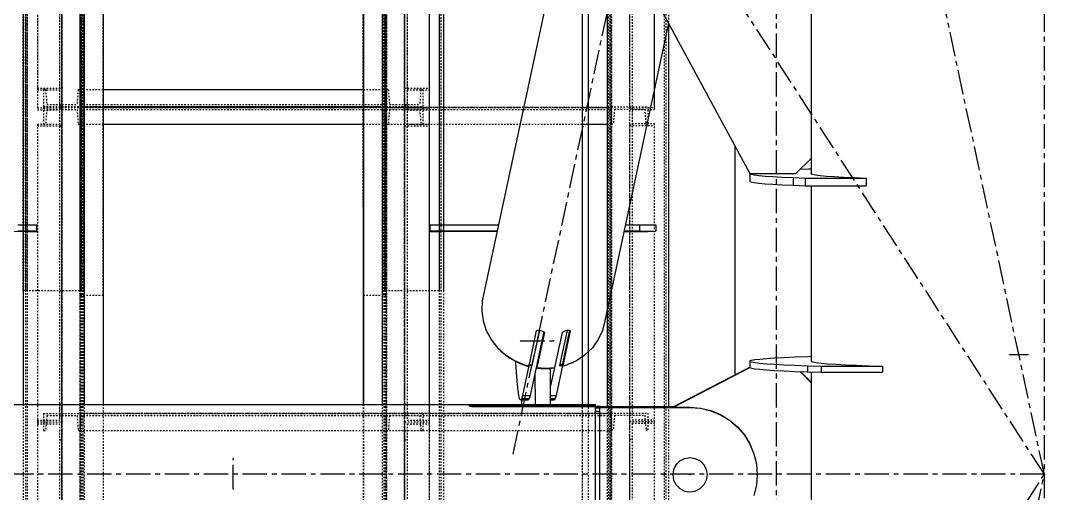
# Model space of a CAD drawing. Header units: millimetres. Extents: x 5143 to 30813, y 232 to 21408.
# Drawn here: x 23095.5 to 23430, y 9994 to 10148.5 of the extents above; entities that cross this region are included whole.
import ezdxf

# ---------------------------------------------------------------- set-up
doc = ezdxf.new("R2010")
doc.units = ezdxf.units.MM
doc.header["$LTSCALE"] = 0.25
for name, pattern in [('CENTER', [50.8, 31.75, -6.35, 6.35, -6.35]), ('XKITLINE00', [0]), ('XKITLINE02', [4, 2, -2]), ('XKITLINE03', [6, 3, -1, 1, -1])]:
    doc.linetypes.add(name, pattern=pattern)

msp = doc.modelspace()

# ---------------------------------------------------------------- linework, layer by layer
at = {"color": 3, "linetype": 'XKITLINE02'}
for p, q in [((23096.3, 10060.36), (23096.3, 11600.44)), ((23097.15, 10060.36), (23097.15, 11600.44)), ((23097.69, 10060.36), (23097.69, 11600.44)), ((23114.92, 10060.36), (23114.92, 11600.44)), ((23115, 10058.83), (23115, 11600.44)), ((23115.45, 10060.36), (23115.45, 11600.44)), ((23115.85, 10058.83), (23115.85, 11600.44)), ((23116.3, 10060.36), (23116.3, 11600.44)), ((23122.5, 10058.83), (23122.5, 11600.44)), ((23207.49, 10058.83), (23207.48, 11600.44)), ((23214.14, 10058.83), (23214.13, 11600.44)), ((23214.99, 10058.83), (23214.98, 11600.44)), ((23213.68, 10721.72), (23213.68, 10060.36)), ((23214.53, 10720.87), (23214.53, 10060.36)), ((23215.07, 10720.34), (23215.07, 10060.36)), ((23232.3, 10703.1), (23232.3, 10060.36)), ((23232.83, 10702.57), (23232.83, 10060.36)), ((23233.68, 10701.72), (23233.68, 10060.36)), ((23097.15, 10409.49), (23097.15, 9590.91)), ((23097.15, 10409.49), (23097.16, 9590.91)), ((23097.69, 10409.49), (23097.69, 9590.91)), ((23097.69, 10409.49), (23097.69, 9590.91)), ((23114.92, 10409.49), (23114.92, 9590.91)), ((23114.92, 10409.49), (23114.92, 9590.91)), ((23115, 10409.49), (23115, 9590.95)), ((23115, 10409.49), (23115, 9590.95)), ((23115.45, 10409.49), (23115.45, 9590.91)), ((23115.45, 10409.49), (23115.46, 9590.91)), ((23115.85, 10409.49), (23115.85, 9590.95)), ((23115.85, 10409.49), (23115.85, 9590.95)), ((23214.14, 10409.49), (23214.13, 9590.95)), ((23214.14, 10409.49), (23214.14, 9590.95)), ((23214.53, 10409.49), (23214.54, 9590.91)), ((23214.99, 10409.49), (23214.98, 9590.95)), ((23214.99, 10409.49), (23214.99, 9590.95)), ((23215.07, 10409.49), (23215.07, 9590.91)), ((23232.3, 10409.49), (23232.3, 9590.91)), ((23232.83, 10409.49), (23232.84, 9590.91)), ((23305.8, 10397.09), (23305.8, 9743.46)), ((23306.33, 10397.62), (23306.33, 9742.92)), ((23287.18, 10378.47), (23287.18, 9762.07)), ((23287.63, 10379.77), (23287.63, 9760.77)), ((23288.03, 10379.32), (23288.03, 9761.22)), ((23288.48, 10379.77), (23288.48, 9760.77)), ((23288.57, 10379.86), (23288.57, 9760.69)), ((23233.68, 10370.27), (23233.68, 9770.27)), ((23278.98, 10370.27), (23278.98, 9770.27)), ((23307.18, 10232.36), (23307.18, 10147.6)), ((23101.01, 10223.17), (23101.01, 10125.85)), ((23108.21, 10222.59), (23108.21, 10120.61)), ((23109.01, 10223.17), (23109.01, 10120.61)), ((23220.98, 10223.17), (23220.98, 10120.61)), ((23221.78, 10222.59), (23221.78, 10120.61)), ((23228.98, 10223.17), (23228.98, 10125.85)), ((23101, 10217.38), (23101, 10119.35)), ((23101.01, 10217.38), (23101.01, 10119.35)), ((23108.2, 10216.8), (23108.2, 10114.13)), ((23108.21, 10216.8), (23108.21, 10114.13)), ((23109, 10217.38), (23109, 10114.13)), ((23109.01, 10217.38), (23109.01, 10114.13)), ((23220.99, 10217.38), (23220.99, 10114.13)), ((23221.79, 10216.8), (23221.79, 10114.13)), ((23228.99, 10217.38), (23228.99, 10119.35)), ((23295.28, 10216.94), (23295.28, 10114.27)), ((23302.48, 10217.52), (23302.48, 10119.49)), ((23294.48, 10211.18), (23294.48, 10114.27)), ((23302.48, 10213.12), (23302.48, 10119.49)), ((23295.28, 10209.94), (23295.28, 10114.27)), ((23101.01, 10126.43), (23109.01, 10126.43)), ((23101.01, 10125.85), (23108.21, 10125.85)), ((23103, 10125.92), (23103.68, 10125.92)), ((23103, 10125.92), (23103, 10120.42)), ((23103, 10125.92), (23103, 10120.42)), ((23103.68, 10125.92), (23104.07, 10121.12)), ((23103.68, 10125.92), (23104.07, 10121.12)), ((23114.32, 10125.92), (23113.94, 10121.12)), ((23114.32, 10125.92), (23113.94, 10121.12)), ((23114.32, 10125.92), (23115, 10125.92)), ((23115, 10125.92), (23115, 10120.42)), ((23115, 10125.92), (23122.5, 10125.92)), ((23115, 10125.92), (23115, 10120.42)), ((23115, 10125.92), (23115, 10120.42)), ((23207.49, 10125.92), (23214.98, 10125.92)), ((23214.98, 10125.92), (23214.98, 10120.42)), ((23214.98, 10125.92), (23214.98, 10120.42)), ((23214.98, 10125.92), (23215.66, 10125.92)), ((23214.98, 10125.92), (23214.98, 10120.42)), ((23215.66, 10125.92), (23216.05, 10121.12)), ((23215.66, 10125.92), (23216.05, 10121.12)), ((23220.98, 10126.43), (23228.98, 10126.43)), ((23221.78, 10125.85), (23228.98, 10125.85)), ((23226.3, 10125.92), (23225.92, 10121.12)), ((23226.3, 10125.92), (23225.92, 10121.12)), ((23226.3, 10125.92), (23226.98, 10125.92)), ((23226.98, 10125.92), (23226.98, 10120.42)), ((23226.98, 10125.92), (23226.98, 10120.42)), ((23104.07, 10121.12), (23113.94, 10121.12)), ((23115, 10121.12), (23214.98, 10121.12)), ((23216.05, 10121.12), (23225.92, 10121.12)), ((23101, 10119.93), (23109, 10119.93)), ((23101, 10119.35), (23108.2, 10119.35)), ((23101.01, 10119.93), (23109.01, 10119.93)), ((23101.01, 10119.35), (23108.21, 10119.35)), ((23103, 10120.42), (23115, 10120.42)), ((23103, 10120.13), (23103, 10114.63)), ((23103, 10120.13), (23115, 10120.13)), ((23103, 10120.13), (23103, 10114.63)), ((23103, 10120.13), (23103, 10114.63)), ((23103, 10120.13), (23115, 10120.13)), ((23103, 10120.13), (23103, 10114.63)), ((23104.07, 10119.43), (23103.68, 10114.63)), ((23104.07, 10119.43), (23103.68, 10114.63)), ((23104.07, 10119.43), (23103.68, 10114.63)), ((23104.07, 10119.43), (23103.68, 10114.63)), ((23104.07, 10119.43), (23113.94, 10119.43)), ((23104.07, 10119.43), (23113.94, 10119.43)), ((23108.2, 10119.94), (23108.2, 10017.96)), ((23108.2, 10119.94), (23109, 10119.94)), ((23108.21, 10120.61), (23109.01, 10120.61)), ((23108.21, 10119.94), (23108.21, 10017.96)), ((23108.21, 10119.94), (23109.01, 10119.94)), ((23109, 10119.94), (23109, 10017.38)), ((23109.01, 10119.94), (23109.01, 10017.38)), ((23113.94, 10119.43), (23114.32, 10114.63)), ((23113.94, 10119.43), (23114.32, 10114.63)), ((23113.94, 10119.43), (23114.32, 10114.63)), ((23113.94, 10119.43), (23114.32, 10114.63)), ((23115, 10120.42), (23122.5, 10120.42)), ((23115, 10120.13), (23115, 10114.63)), ((23115, 10120.13), (23122.5, 10120.13)), ((23115, 10120.13), (23115, 10114.63)), ((23115, 10120.13), (23122.5, 10120.13)), ((23115, 10120.13), (23115, 10114.63)), ((23115, 10120.13), (23115, 10114.63)), ((23115, 10120.13), (23115, 10114.63)), ((23115, 10120.13), (23115, 10114.63)), ((23115, 10119.43), (23288.48, 10119.43)), ((23115, 10119.43), (23214.98, 10119.43)), ((23207.49, 10120.42), (23214.98, 10120.42)), ((23207.49, 10120.13), (23278.98, 10120.13)), ((23207.49, 10120.13), (23214.98, 10120.13)), ((23214.98, 10120.42), (23226.98, 10120.42)), ((23214.98, 10120.13), (23214.98, 10114.63)), ((23214.98, 10120.13), (23214.98, 10114.63)), ((23214.98, 10120.13), (23226.98, 10120.13)), ((23214.98, 10120.13), (23214.98, 10114.63)), ((23216.05, 10119.43), (23215.66, 10114.63)), ((23216.05, 10119.43), (23215.66, 10114.63)), ((23216.05, 10119.43), (23225.92, 10119.43)), ((23220.98, 10120.61), (23221.78, 10120.61)), ((23220.99, 10119.94), (23220.99, 10021.9)), ((23220.99, 10119.94), (23221.79, 10119.94)), ((23220.99, 10119.93), (23228.99, 10119.93)), ((23221.79, 10119.94), (23221.79, 10021.9)), ((23221.79, 10119.93), (23221.79, 10114.13)), ((23221.79, 10119.35), (23228.99, 10119.35)), ((23225.92, 10119.43), (23226.3, 10114.63)), ((23225.92, 10119.43), (23226.3, 10114.63)), ((23226.98, 10120.13), (23226.98, 10114.63)), ((23226.98, 10120.13), (23226.98, 10114.63)), ((23287.18, 10120.13), (23288.48, 10120.13)), ((23288.48, 10120.27), (23288.48, 10114.77)), ((23288.48, 10120.27), (23300.48, 10120.27)), ((23288.48, 10120.27), (23288.48, 10114.77)), ((23288.48, 10120.13), (23288.48, 10114.63)), ((23289.55, 10119.57), (23289.16, 10114.77)), ((23289.55, 10119.57), (23289.16, 10114.77)), ((23289.55, 10119.57), (23299.42, 10119.57)), ((23294.48, 10120.09), (23294.48, 10017.52)), ((23294.48, 10120.09), (23295.28, 10120.09)), ((23294.48, 10120.07), (23302.48, 10120.07)), ((23295.28, 10120.09), (23295.28, 10018.11)), ((23295.28, 10119.49), (23302.48, 10119.49)), ((23299.42, 10119.57), (23299.8, 10114.77)), ((23299.42, 10119.57), (23299.8, 10114.77)), ((23300.48, 10120.27), (23300.48, 10114.77)), ((23300.48, 10120.27), (23300.48, 10114.77)), ((23101, 10114.7), (23101, 10017.38)), ((23101, 10114.7), (23108.2, 10114.7)), ((23101, 10114.12), (23109, 10114.12)), ((23101.01, 10114.7), (23101.01, 10017.38)), ((23101.01, 10114.7), (23108.21, 10114.7)), ((23101.01, 10114.12), (23109.01, 10114.12)), ((23103, 10114.63), (23103.68, 10114.63)), ((23103, 10114.63), (23103.68, 10114.63)), ((23108.2, 10114.13), (23109, 10114.13)), ((23108.21, 10114.13), (23109.01, 10114.13)), ((23114.32, 10114.63), (23115, 10114.63)), ((23114.32, 10114.63), (23115, 10114.63)), ((23115, 10114.63), (23122.5, 10114.63)), ((23115, 10114.63), (23122.5, 10114.63)), ((23207.49, 10114.63), (23278.98, 10114.63)), ((23207.49, 10114.63), (23214.98, 10114.63)), ((23214.98, 10114.63), (23215.66, 10114.63)), ((23220.99, 10114.13), (23221.79, 10114.13)), ((23220.99, 10114.12), (23228.99, 10114.12)), ((23221.79, 10114.7), (23228.99, 10114.7)), ((23226.3, 10114.63), (23226.98, 10114.63)), ((23228.99, 10114.7), (23228.99, 10017.38)), ((23287.18, 10114.63), (23288.48, 10114.63)), ((23288.48, 10114.77), (23289.16, 10114.77)), ((23294.48, 10114.27), (23295.28, 10114.27)), ((23294.48, 10114.26), (23302.48, 10114.26)), ((23295.28, 10114.84), (23302.48, 10114.84)), ((23299.8, 10114.77), (23300.48, 10114.77)), ((23302.48, 10114.84), (23302.48, 10017.52)), ((23096.3, 10060.36), (23116.3, 10060.36)), ((23115, 10058.83), (23122.5, 10058.83)), ((23207.49, 10058.83), (23214.99, 10058.83)), ((23213.68, 10060.36), (23233.68, 10060.36)), ((23096.3, 10023.11), (23096.3, 9977.44)), ((23096.3, 10023.11), (23096.3, 9977.44)), ((23108.2, 10023.2), (23109, 10023.2)), ((23108.2, 10023.2), (23108.2, 10017.96)), ((23108.21, 10023.2), (23109.01, 10023.2)), ((23109, 10023.2), (23109, 10017.38)), ((23116.3, 10023.11), (23116.3, 9977.44)), ((23116.3, 10023.11), (23116.3, 9977.44)), ((23122.5, 10023.11), (23122.5, 9977.44)), ((23122.5, 10023.11), (23122.5, 9977.44)), ((23207.48, 10023.11), (23207.48, 9977.44)), ((23207.49, 10023.11), (23207.49, 9977.44)), ((23213.68, 10023.11), (23213.68, 9977.44)), ((23220.99, 10023.2), (23221.79, 10023.2)), ((23220.99, 10021.9), (23220.99, 10017.38)), ((23221.79, 10021.9), (23221.79, 10017.96)), ((23228.98, 10023.11), (23228.98, 9977.44)), ((23228.99, 10021.9), (23228.99, 10017.96)), ((23278.98, 10023.11), (23278.98, 9977.44)), ((23280.98, 10023.11), (23280.98, 9977.44)), ((23287.18, 10022.4), (23287.18, 9978.15)), ((23294.48, 10023.35), (23295.28, 10023.35)), ((23294.48, 10022.4), (23294.48, 10017.52)), ((23307.18, 10022.4), (23307.18, 9978.15)), ((23101, 10017.96), (23108.2, 10017.96)), ((23101, 10017.96), (23101, 10017.38)), ((23101, 10017.38), (23101, 9919.35)), ((23101, 10017.38), (23109, 10017.38)), ((23101, 10017.38), (23109, 10017.38)), ((23101.01, 10017.96), (23108.21, 10017.96)), ((23101.01, 10017.38), (23101.01, 9919.35)), ((23101.01, 10017.38), (23109.01, 10017.38)), ((23101.01, 10017.38), (23109.01, 10017.38)), ((23103, 10020.13), (23103, 10014.63)), ((23103, 10020.13), (23115, 10020.13)), ((23103, 10020.13), (23103, 10014.63)), ((23103, 10020.13), (23103, 10014.63)), ((23103, 10020.13), (23115, 10020.13)), ((23103, 10020.13), (23103, 10014.63)), ((23104.07, 10019.43), (23103.68, 10014.63)), ((23104.07, 10019.43), (23103.68, 10014.63)), ((23104.07, 10019.43), (23103.68, 10014.63)), ((23104.07, 10019.43), (23103.68, 10014.63)), ((23104.07, 10019.43), (23113.94, 10019.43)), ((23104.07, 10019.43), (23113.94, 10019.43)), ((23109, 10017.38), (23109, 9914.13)), ((23109.01, 10017.38), (23109.01, 9914.13)), ((23113.94, 10019.43), (23114.32, 10014.63)), ((23113.94, 10019.43), (23114.32, 10014.63)), ((23113.94, 10019.43), (23114.32, 10014.63)), ((23113.94, 10019.43), (23114.32, 10014.63)), ((23115, 10020.13), (23288.48, 10020.13)), ((23115, 10020.13), (23115, 10014.63)), ((23115, 10020.13), (23214.98, 10020.13)), ((23115, 10020.13), (23115, 10014.63)), ((23115, 10020.13), (23115, 10014.63)), ((23115, 10020.13), (23115, 10014.63)), ((23115, 10020.13), (23115, 10014.63)), ((23115, 10020.13), (23115, 10014.63)), ((23115, 10019.43), (23288.48, 10019.43)), ((23115, 10019.43), (23214.98, 10019.43)), ((23214.98, 10020.13), (23214.98, 10014.63)), ((23214.98, 10020.13), (23214.98, 10014.63)), ((23214.98, 10020.13), (23226.98, 10020.13)), ((23214.98, 10020.13), (23214.98, 10014.63)), ((23216.05, 10019.43), (23215.66, 10014.63)), ((23216.05, 10019.43), (23215.66, 10014.63)), ((23216.05, 10019.43), (23225.92, 10019.43)), ((23220.99, 10017.38), (23220.99, 9914.13)), ((23220.99, 10017.38), (23228.99, 10017.38)), ((23220.99, 10017.38), (23228.99, 10017.38)), ((23221.79, 10017.96), (23228.99, 10017.96)), ((23225.92, 10019.43), (23226.3, 10014.63)), ((23225.92, 10019.43), (23226.3, 10014.63)), ((23226.98, 10020.13), (23226.98, 10014.63)), ((23226.98, 10020.13), (23226.98, 10014.63)), ((23228.99, 10017.38), (23228.99, 9978.88)), ((23288.48, 10020.27), (23288.48, 10014.77)), ((23288.48, 10020.27), (23300.48, 10020.27)), ((23288.48, 10020.27), (23288.48, 10014.77)), ((23288.48, 10020.13), (23288.48, 10014.63)), ((23289.55, 10019.57), (23289.16, 10014.77)), ((23289.55, 10019.57), (23289.16, 10014.77)), ((23289.55, 10019.57), (23299.42, 10019.57)), ((23294.48, 10017.52), (23294.48, 9914.27)), ((23294.48, 10017.52), (23302.48, 10017.52)), ((23294.48, 10017.52), (23302.48, 10017.52)), ((23295.28, 10018.11), (23302.48, 10018.11)), ((23299.42, 10019.57), (23299.8, 10014.77)), ((23299.42, 10019.57), (23299.8, 10014.77)), ((23300.48, 10020.27), (23300.48, 10014.77)), ((23300.48, 10020.27), (23300.48, 10014.77)), ((23302.48, 10017.52), (23302.48, 9919.49)), ((23101, 10016.8), (23108.2, 10016.8)), ((23101.01, 10016.8), (23108.21, 10016.8)), ((23103, 10014.63), (23103.68, 10014.63)), ((23103, 10014.63), (23103.68, 10014.63)), ((23108.2, 10016.8), (23108.2, 9914.13)), ((23108.21, 10016.8), (23108.21, 9914.13)), ((23114.32, 10014.63), (23115, 10014.63)), ((23114.32, 10014.63), (23115, 10014.63)), ((23115, 10014.63), (23288.48, 10014.63)), ((23115, 10014.63), (23214.98, 10014.63)), ((23214.98, 10014.63), (23215.66, 10014.63)), ((23221.79, 10016.8), (23221.79, 9978.88)), ((23221.79, 10016.8), (23228.99, 10016.8)), ((23226.3, 10014.63), (23226.98, 10014.63)), ((23288.48, 10014.77), (23289.16, 10014.77)), ((23295.28, 10016.94), (23295.28, 9914.27)), ((23295.28, 10016.94), (23302.48, 10016.94)), ((23299.8, 10014.77), (23300.48, 10014.77)), ((23108.2, 10011.57), (23109, 10011.57)), ((23108.21, 10011.57), (23109.01, 10011.57)), ((23220.99, 10011.57), (23221.79, 10011.57)), ((23294.48, 10011.72), (23295.28, 10011.72)), ((23294.48, 10009.95), (23294.48, 9920.07))]:
    msp.add_line(p, q, dxfattribs=at)
at = {"color": 1, "linetype": 'XKITLINE03'}
for p, q in [((23109, 11600.44), (23109, 10060.36)), ((23115, 10058.83), (23115, 11600.44)), ((23214.98, 11600.44), (23214.99, 10058.83)), ((23109, 10409.49), (23109, 9590.91)), ((23109.01, 9590.91), (23109, 10409.49)), ((23115, 9590.95), (23115, 10409.49)), ((23115, 9590.95), (23115, 10409.49)), ((23214.99, 10409.49), (23214.98, 9590.95)), ((23214.99, 10409.49), (23214.99, 9590.95)), ((23220.99, 9590.91), (23220.98, 10409.49)), ((23288.48, 9760.77), (23288.48, 10379.77)), ((23109.01, 10126.43), (23109.01, 10223.17)), ((23220.98, 10223.17), (23220.98, 10126.43)), ((23109, 10119.93), (23109, 10217.38)), ((23109.01, 10119.93), (23109.01, 10217.38)), ((23220.99, 10217.38), (23220.99, 10119.93)), ((23294.48, 10217.52), (23294.48, 10120.07)), ((23115, 10120.42), (23214.98, 10120.42)), ((23115, 10120.42), (23115, 10120.42)), ((23288.48, 10120.13), (23115, 10120.13)), ((23214.98, 10120.13), (23115, 10120.13)), ((23115, 10120.13), (23115, 10120.13)), ((23115, 10120.13), (23115, 10120.13)), ((23214.98, 10120.42), (23214.98, 10120.42)), ((23214.98, 10120.13), (23214.98, 10120.13)), ((23288.48, 10120.27), (23288.48, 10120.27)), ((23109, 10017.38), (23109, 10114.12)), ((23109.01, 10017.38), (23109.01, 10114.12)), ((23220.99, 10114.12), (23220.99, 10017.38)), ((23294.48, 10114.26), (23294.48, 10017.52)), ((23109, 9919.93), (23109, 10017.38)), ((23109.01, 9919.93), (23109.01, 10017.38)), ((23288.48, 10020.13), (23115, 10020.13)), ((23214.98, 10020.13), (23115, 10020.13)), ((23115, 10020.13), (23115, 10020.13)), ((23115, 10020.13), (23115, 10020.13)), ((23214.98, 10020.13), (23214.98, 10020.13)), ((23220.99, 10017.38), (23220.99, 9919.93)), ((23288.48, 10020.27), (23288.48, 10020.27)), ((23294.48, 10017.52), (23294.48, 9920.07))]:
    msp.add_line(p, q, dxfattribs=at)
at = {"color": 8, "linetype": 'CENTER'}
for p, q in [((23430, 10000.27), (22900, 10820.27)), ((23256.41, 10006.9), (23430, 10820.27)), ((23430, 8951.04), (23430, 10620.27)), ((23342.5, 9590.27), (23342.5, 10410.27)), ((23430, 10000.27), (23342.5, 10410.27)), ((23258.82, 10043.85), (23269.78, 10043.88)), ((23424.65, 10039.34), (23418.67, 10039.33)), ((23165, 9995.42), (23165, 10005.42)), ((23314.2, 10000.14), (23314.2, 10000.41)), ((22900, 9180.27), (23430, 10000.27)), ((23430, 10000.27), (22900, 10000.27)), ((23342.5, 9590.27), (23430, 10000.27))]:
    msp.add_line(p, q, dxfattribs=at)
at = {"color": 7, "linetype": 'XKITLINE00'}
for p, q in [((23096.3, 10409.49), (23096.3, 10023.11)), ((23096.3, 10409.49), (23096.3, 10023.11)), ((23116.3, 10409.49), (23116.3, 10023.11)), ((23116.3, 10409.49), (23116.3, 10023.11)), ((23122.5, 10409.49), (23122.5, 10023.11)), ((23122.5, 10409.49), (23122.5, 10023.11)), ((23207.49, 10302.46), (23207.48, 10023.11)), ((23207.49, 10302.46), (23207.49, 10023.11)), ((23213.68, 10292.87), (23213.68, 10023.11)), ((23228.98, 10269.2), (23228.98, 10023.11)), ((23278.98, 10191.84), (23278.98, 10023.11)), ((23280.98, 10188.75), (23280.98, 10023.11)), ((23287.18, 10180.45), (23287.18, 10022.4)), ((23307.18, 10147.6), (23307.18, 10022.4)), ((23122.5, 10125.92), (23207.49, 10125.92)), ((23122.5, 10120.42), (23207.49, 10120.42)), ((23122.5, 10120.13), (23207.49, 10120.13)), ((23122.5, 10120.13), (23207.49, 10120.13)), ((23278.98, 10120.13), (23287.18, 10120.13)), ((23122.5, 10114.63), (23207.49, 10114.63)), ((23122.5, 10114.63), (23207.49, 10114.63)), ((23278.98, 10114.63), (23287.18, 10114.63))]:
    msp.add_line(p, q, dxfattribs=at)
at = {"color": 8, "linetype": 'XKITLINE00'}
for p, q in [((23353.8, 10201.99), (23353.8, 10098.43)), ((23353.78, 10198.43), (23353.78, 10103.47)), ((23276.1, 10196.3), (23246.36, 10056.94)), ((23300.82, 10159.36), (23333.78, 10098.48)), ((23307.17, 10147.62), (23286.42, 10050.42)), ((23328.9, 10107.49), (23328.9, 10032.77)), ((23348.78, 10098.48), (23353.78, 10103.47)), ((23353.8, 10103.52), (23353.78, 10103.47)), ((23333.76, 10098.52), (23333.74, 10098.46)), ((23333.74, 10098.46), (23334.2, 10098.27)), ((23333.74, 10098.46), (23333.74, 10095.96)), ((23333.78, 10098.48), (23348.78, 10098.48)), ((23334.2, 10098.27), (23335.2, 10098.07)), ((23335.2, 10098.07), (23336.73, 10097.89)), ((23336.73, 10097.89), (23338.78, 10097.7)), ((23338.78, 10097.7), (23341.33, 10097.53)), ((23341.33, 10097.53), (23344.37, 10097.36)), ((23350.26, 10099.96), (23352.94, 10100.06)), ((23352.94, 10100.06), (23353.8, 10100.06)), ((23353.8, 10098.61), (23353.74, 10098.45)), ((23353.74, 10098.45), (23354.2, 10098.26)), ((23354.2, 10098.26), (23355.2, 10098.07)), ((23355.2, 10098.07), (23356.73, 10097.88)), ((23356.73, 10097.88), (23358.78, 10097.7)), ((23358.78, 10097.7), (23361.33, 10097.52)), ((23361.33, 10097.52), (23364.36, 10097.35)), ((23333.74, 10095.96), (23334.2, 10095.77)), ((23334.2, 10095.77), (23335.2, 10095.58)), ((23335.2, 10095.58), (23336.73, 10095.39)), ((23336.73, 10095.39), (23338.78, 10095.2)), ((23338.78, 10095.2), (23341.33, 10095.03)), ((23341.33, 10095.03), (23344.37, 10094.86)), ((23344.37, 10097.36), (23347.87, 10097.19)), ((23344.37, 10094.86), (23347.87, 10094.69)), ((23347.87, 10097.19), (23351.8, 10097.04)), ((23347.87, 10097.19), (23347.87, 10094.69)), ((23347.87, 10094.69), (23351.8, 10094.54)), ((23351.8, 10097.04), (23371.8, 10097.03)), ((23351.8, 10097.04), (23351.8, 10094.54)), ((23351.8, 10094.54), (23371.8, 10094.53)), ((23353.8, 10094.54), (23353.8, 10037.15)), ((23364.36, 10097.35), (23367.86, 10097.19)), ((23367.86, 10097.19), (23371.8, 10097.03)), ((23371.8, 10097.03), (23371.8, 10094.53)), ((23094.64, 10081.79), (23100.75, 10081.78)), ((23100.75, 10081.78), (23101.01, 10081.78)), ((23100.75, 10081.78), (23100.75, 10079.78)), ((23228.99, 10081.78), (23229.24, 10081.78)), ((23229.24, 10081.78), (23235.35, 10081.79)), ((23229.24, 10081.78), (23229.24, 10079.78)), ((23235.35, 10081.79), (23241.62, 10081.79)), ((23241.62, 10081.79), (23248, 10081.8)), ((23248, 10081.8), (23251.67, 10081.8)), ((23293.11, 10081.76), (23297.67, 10081.75)), ((23297.67, 10081.75), (23297.67, 10079.75)), ((23297.67, 10081.75), (23303.04, 10081.73)), ((23303.04, 10081.73), (23303.04, 10079.73)), ((23090.96, 10079.65), (23097.23, 10079.64)), ((23094.64, 10079.79), (23100.75, 10079.78)), ((23097.23, 10079.64), (23101.01, 10079.64)), ((23100.75, 10079.78), (23101.01, 10079.78)), ((23228.99, 10079.78), (23229.24, 10079.78)), ((23228.99, 10079.64), (23232.76, 10079.64)), ((23229.24, 10079.78), (23235.35, 10079.79)), ((23232.76, 10079.64), (23239.03, 10079.65)), ((23235.35, 10079.79), (23241.62, 10079.79)), ((23239.03, 10079.65), (23245.41, 10079.66)), ((23241.62, 10079.79), (23248, 10079.8)), ((23245.41, 10079.66), (23251.21, 10079.66)), ((23248, 10079.8), (23251.24, 10079.8)), ((23292.65, 10079.61), (23295.09, 10079.6)), ((23292.69, 10079.76), (23297.67, 10079.75)), ((23295.09, 10079.75), (23295.09, 10079.6)), ((23295.09, 10079.6), (23300.45, 10079.59)), ((23297.67, 10079.75), (23303.04, 10079.73)), ((23300.45, 10079.74), (23300.45, 10079.59)), ((23300.45, 10079.59), (23303.04, 10079.73)), ((23246.36, 10056.94), (23246.17, 10053.68)), ((23246.17, 10053.68), (23246.6, 10050.42)), ((23246.6, 10050.42), (23247.62, 10047.26)), ((23247.62, 10047.26), (23249.22, 10044.29)), ((23265.01, 10047.23), (23262.57, 10035.82)), ((23264.06, 10047.22), (23263.95, 10047.1)), ((23264.06, 10047.22), (23264.25, 10047.3)), ((23264.25, 10047.3), (23264.53, 10047.34)), ((23264.53, 10047.34), (23264.86, 10047.34)), ((23264.8, 10047.34), (23265.01, 10047.23)), ((23264.86, 10047.34), (23265.22, 10047.29)), ((23265.01, 10047.23), (23265.44, 10047.23)), ((23265.22, 10047.29), (23265.59, 10047.19)), ((23265.59, 10047.19), (23265.94, 10047.07)), ((23274.04, 10047.25), (23271.6, 10035.84)), ((23274.89, 10047.33), (23272.54, 10036.36)), ((23274.92, 10047.33), (23272.63, 10036.62)), ((23273.34, 10047.09), (23273.69, 10047.22)), ((23273.69, 10047.22), (23274.05, 10047.31)), ((23273.82, 10047.25), (23274.04, 10047.25)), ((23274.04, 10047.25), (23274.17, 10047.33)), ((23274.05, 10047.31), (23274.39, 10047.36)), ((23274.39, 10047.36), (23274.69, 10047.37)), ((23274.69, 10047.37), (23274.91, 10047.33)), ((23274.91, 10047.33), (23275.06, 10047.25)), ((23275.06, 10047.25), (23275.1, 10047.13)), ((23285.63, 10047.26), (23284.24, 10044.29)), ((23286.42, 10050.42), (23285.63, 10047.26)), ((23249.22, 10044.29), (23251.34, 10041.61)), ((23263.95, 10047.1), (23261.51, 10035.69)), ((23266.45, 10046.84), (23262, 10026.01)), ((23266.49, 10046.8), (23264.19, 10036.02)), ((23266.66, 10046.55), (23264.22, 10035.14)), ((23265.94, 10047.07), (23266.07, 10047)), ((23266.07, 10047), (23266.24, 10046.95)), ((23266.24, 10046.95), (23266.47, 10046.83)), ((23266.47, 10046.83), (23266.61, 10046.69)), ((23266.61, 10046.69), (23266.66, 10046.55)), ((23272.44, 10046.56), (23270, 10035.14)), ((23272.54, 10046.7), (23272.44, 10046.56)), ((23272.54, 10046.7), (23272.74, 10046.84)), ((23275.1, 10047.13), (23272.67, 10035.72)), ((23272.74, 10046.84), (23273.01, 10046.96)), ((23273.01, 10046.96), (23273.09, 10046.98)), ((23273.09, 10046.98), (23273.34, 10047.09)), ((23284.24, 10044.29), (23282.32, 10041.61)), ((23250.13, 10043.14), (23250.39, 10042.74)), ((23250.39, 10042.74), (23250.79, 10042.3)), ((23251.34, 10041.61), (23253.91, 10039.3)), ((23251.86, 10041.15), (23252.61, 10040.32)), ((23279.91, 10039.3), (23282.32, 10041.61)), ((23252.61, 10040.32), (23253.81, 10039.39)), ((23253.91, 10039.3), (23256.87, 10037.42)), ((23254, 10039.24), (23255.24, 10038.28)), ((23255.24, 10038.28), (23258.19, 10036.66)), ((23256.87, 10037.42), (23260.11, 10036.04)), ((23257.23, 10037.19), (23257.25, 10036.51)), ((23273.95, 10036.04), (23277.09, 10037.42)), ((23277.09, 10037.42), (23279.91, 10039.3)), ((23333.76, 10037.36), (23334.31, 10037.55)), ((23333.76, 10037.36), (23333.76, 10035.16)), ((23333.76, 10037.16), (23334.31, 10036.97)), ((23334.31, 10037.55), (23335.4, 10037.74)), ((23335.4, 10037.74), (23337.03, 10037.93)), ((23337.03, 10037.93), (23339.18, 10038.11)), ((23339.18, 10038.11), (23341.83, 10038.29)), ((23341.83, 10038.29), (23344.98, 10038.46)), ((23344.98, 10038.46), (23348.59, 10038.62)), ((23348.59, 10038.62), (23352.65, 10038.78)), ((23352.65, 10038.78), (23353.8, 10038.81)), ((23353.76, 10037.36), (23353.8, 10037.37)), ((23353.76, 10037.36), (23353.76, 10037.16)), ((23353.76, 10037.16), (23354.31, 10036.97)), ((23257.25, 10036.51), (23257.4, 10033.52)), ((23258.23, 10036.84), (23258.19, 10036.66)), ((23258.19, 10036.66), (23261.38, 10035.53)), ((23261.61, 10035.82), (23259.51, 10026)), ((23260.11, 10036.04), (23261.51, 10035.69)), ((23261.41, 10035.72), (23261.38, 10035.53)), ((23261.6, 10036.09), (23261.61, 10035.82)), ((23261.61, 10035.82), (23262.57, 10035.82)), ((23261.64, 10036.3), (23262.57, 10035.82)), ((23264.06, 10035.65), (23264.09, 10034.99)), ((23264.21, 10035.56), (23264.09, 10034.99)), ((23264.09, 10034.99), (23265.53, 10034.84)), ((23264.18, 10036.22), (23264.21, 10035.56)), ((23264.19, 10036.02), (23264.22, 10035.14)), ((23264.22, 10035.14), (23267.07, 10034.91)), ((23265.57, 10035.03), (23265.53, 10034.84)), ((23265.53, 10034.84), (23266.98, 10034.8)), ((23266.98, 10034.8), (23268.43, 10034.85)), ((23267.07, 10034.91), (23270, 10035.14)), ((23268.46, 10035.02), (23268.43, 10034.85)), ((23268.43, 10034.85), (23269.86, 10035)), ((23268.53, 10034.86), (23268.57, 10023.11)), ((23269.93, 10035.14), (23268.55, 10028.7)), ((23269.89, 10035.14), (23269.86, 10035)), ((23272.56, 10035.84), (23270.47, 10026.03)), ((23271.6, 10035.84), (23272.54, 10036.36)), ((23271.6, 10035.84), (23272.56, 10035.84)), ((23272.65, 10036.13), (23272.53, 10035.56)), ((23272.53, 10035.56), (23273.57, 10035.94)), ((23272.53, 10035.67), (23272.53, 10035.56)), ((23272.54, 10036.36), (23272.56, 10035.84)), ((23272.63, 10036.75), (23272.65, 10036.13)), ((23272.63, 10036.62), (23272.67, 10035.72)), ((23272.67, 10035.72), (23273.95, 10036.04)), ((23274.59, 10036.32), (23275.63, 10036.71)), ((23275.63, 10036.71), (23276.16, 10037.01)), ((23275.65, 10036.79), (23275.63, 10036.71)), ((23308.55, 10022.19), (23333.76, 10035.3)), ((23308.81, 10022.2), (23333.76, 10035.18)), ((23333.76, 10035.16), (23334.31, 10034.97)), ((23334.31, 10036.97), (23335.4, 10036.77)), ((23334.31, 10034.97), (23335.4, 10034.77)), ((23335.4, 10036.77), (23337.03, 10036.58)), ((23335.4, 10034.77), (23337.03, 10034.59)), ((23337.03, 10036.58), (23339.18, 10036.4)), ((23337.03, 10034.59), (23339.18, 10034.4)), ((23339.18, 10036.4), (23341.83, 10036.22)), ((23339.18, 10034.4), (23341.83, 10034.22)), ((23341.83, 10036.22), (23344.98, 10036.05)), ((23341.83, 10034.22), (23344.98, 10034.05)), ((23344.98, 10036.05), (23348.59, 10035.89)), ((23344.98, 10034.05), (23348.59, 10033.89)), ((23348.59, 10035.89), (23352.65, 10035.74)), ((23348.59, 10033.89), (23352.65, 10033.74)), ((23350.16, 10033.83), (23353.8, 10030.2)), ((23350.29, 10033.83), (23353.8, 10030.32)), ((23352.65, 10035.74), (23357.11, 10035.6)), ((23352.65, 10035.74), (23352.65, 10033.74)), ((23354.31, 10036.97), (23355.4, 10036.77)), ((23355.4, 10036.77), (23357.03, 10036.58)), ((23357.03, 10036.58), (23359.18, 10036.4)), ((23357.11, 10035.6), (23377.11, 10035.6)), ((23357.11, 10035.6), (23357.11, 10033.6)), ((23359.18, 10036.4), (23361.83, 10036.22)), ((23361.83, 10036.22), (23364.98, 10036.05)), ((23364.98, 10036.05), (23368.59, 10035.89)), ((23368.59, 10035.89), (23372.65, 10035.74)), ((23372.65, 10035.74), (23377.11, 10035.6)), ((23377.11, 10035.6), (23377.11, 10033.6)), ((23257.4, 10033.52), (23257.59, 10030.85)), ((23257.59, 10030.85), (23257.81, 10028.57)), ((23263.56, 10033.29), (23263.59, 10023.11)), ((23352.65, 10033.74), (23357.11, 10033.6)), ((23353.8, 10033.7), (23353.8, 10030.26)), ((23357.11, 10033.6), (23377.11, 10033.6)), ((23257.81, 10028.57), (23258.07, 10026.76)), ((23353.8, 10030.26), (23353.8, 10030.2)), ((23353.8, 10030.2), (23353.8, 9970.23)), ((23258.07, 10026.76), (23258.34, 10025.46)), ((23258.34, 10025.46), (23258.64, 10024.73)), ((23258.64, 10024.73), (23258.94, 10024.57)), ((23259.23, 10025), (23258.94, 10024.57)), ((23258.94, 10024.57), (23261.43, 10024.58)), ((23259.2, 10024.57), (23259.2, 10023.11)), ((23259.51, 10026), (23259.23, 10025)), ((23259.23, 10025), (23261.72, 10025.01)), ((23259.51, 10026), (23262, 10026.01)), ((23261.72, 10025.01), (23261.43, 10024.58)), ((23262, 10026.01), (23261.72, 10025.01)), ((23268.56, 10026.03), (23270.47, 10026.03)), ((23268.56, 10025.02), (23270.19, 10025.03)), ((23268.56, 10024.59), (23269.89, 10024.6)), ((23270.19, 10025.03), (23269.89, 10024.6)), ((23270.47, 10026.03), (23270.19, 10025.03)), ((23046.8, 10023.11), (23283.2, 10023.11)), ((23242.11, 10022.72), (23242.19, 10022.76)), ((23242.11, 10022.72), (23242.11, 10022.68)), ((23242.11, 10022.68), (23242.19, 10022.65)), ((23242.19, 10022.76), (23242.36, 10022.79)), ((23242.19, 10022.65), (23242.36, 10022.57)), ((23242.36, 10022.79), (23242.6, 10022.81)), ((23242.36, 10022.57), (23242.6, 10022.51)), ((23242.6, 10022.81), (23242.89, 10022.83)), ((23242.6, 10022.51), (23242.89, 10022.47)), ((23242.89, 10022.83), (23242.89, 10022.47)), ((23242.89, 10022.83), (23243.2, 10022.83)), ((23242.89, 10022.47), (23243.2, 10022.46)), ((23243.2, 10022.83), (23243.2, 10022.46)), ((23243.2, 10022.83), (23283.2, 10022.83)), ((23243.2, 10022.46), (23283.2, 10022.46)), ((23283.2, 10023.11), (23283.2, 10021.5)), ((23283.2, 10022.55), (23284.7, 10022.55)), ((23283.2, 10022.41), (23284.7, 10022.41)), ((23283.2, 10022.19), (23314.2, 10022.19)), ((23283.2, 10022.13), (23314.2, 10022.13)), ((23283.2, 10022), (23284.7, 10022)), ((23283.2, 10021.5), (23283.2, 9977.44)), ((23283.2, 10020.88), (23284.7, 10020.88)), ((23284.7, 10022.61), (23284.7, 10022.19)), ((23284.7, 10022.4), (23308.96, 10022.4)), ((23284.7, 10022.34), (23308.84, 10022.34)), ((23284.7, 10022), (23284.7, 10019.23)), ((23314.2, 10022.19), (23317.64, 10021.92)), ((23314.2, 10022.19), (23314.2, 10022.13)), ((23314.2, 10022.13), (23317.64, 10021.86)), ((23317.64, 10021.92), (23320.99, 10021.11)), ((23317.64, 10021.92), (23317.64, 10021.86)), ((23317.64, 10021.86), (23320.99, 10021.05)), ((23320.99, 10021.11), (23324.18, 10019.79)), ((23320.99, 10021.05), (23324.18, 10019.73)), ((23284.7, 10019.23), (23284.7, 9978.28)), ((23324.18, 10019.79), (23327.13, 10017.99)), ((23324.18, 10019.73), (23327.13, 10017.93)), ((23327.13, 10017.99), (23329.75, 10015.75)), ((23327.13, 10017.93), (23329.75, 10015.69)), ((23329.75, 10015.75), (23331.99, 10013.12)), ((23329.75, 10015.69), (23331.99, 10013.06)), ((23331.99, 10013.12), (23333.8, 10010.18)), ((23331.99, 10013.06), (23333.8, 10010.12)), ((23333.8, 10010.18), (23335.12, 10006.99)), ((23333.8, 10010.12), (23335.12, 10006.93)), ((23309.66, 10003.43), (23310.9, 10004.67)), ((23309.66, 10003.4), (23310.9, 10004.64)), ((23310.9, 10004.67), (23312.46, 10005.46)), ((23310.9, 10004.64), (23312.46, 10005.44)), ((23312.46, 10005.46), (23314.2, 10005.74)), ((23312.46, 10005.44), (23314.2, 10005.71)), ((23314.2, 10005.74), (23314.2, 10005.71)), ((23314.2, 10005.74), (23315.93, 10005.46)), ((23314.2, 10005.71), (23315.93, 10005.44)), ((23315.93, 10005.46), (23317.49, 10004.67)), ((23315.93, 10005.44), (23317.49, 10004.64)), ((23317.49, 10004.67), (23318.73, 10003.43)), ((23317.49, 10004.64), (23318.73, 10003.4)), ((23335.12, 10006.99), (23335.92, 10003.64)), ((23335.12, 10006.93), (23335.92, 10003.58)), ((23308.87, 10001.84), (23308.6, 10000.11)), ((23309.66, 10003.43), (23308.87, 10001.87)), ((23309.66, 10003.4), (23308.87, 10001.84)), ((23318.73, 10003.43), (23319.52, 10001.87)), ((23318.73, 10003.4), (23319.52, 10001.84)), ((23319.52, 10001.84), (23319.8, 10000.11)), ((23335.92, 10003.58), (23336.2, 10000.14)), ((23308.6, 10000.11), (23308.87, 9998.38)), ((23308.87, 9998.38), (23309.66, 9996.82)), ((23319.52, 9998.38), (23318.73, 9996.82)), ((23319.8, 10000.11), (23319.52, 9998.38)), ((23336.2, 10000.14), (23335.92, 9996.7)), ((23309.66, 9996.82), (23310.9, 9995.59)), ((23310.9, 9995.59), (23312.46, 9994.79)), ((23312.46, 9994.79), (23314.2, 9994.52)), ((23314.2, 9994.52), (23315.93, 9994.79)), ((23315.93, 9994.79), (23317.49, 9995.59)), ((23317.49, 9995.59), (23318.73, 9996.82)), ((23335.92, 9996.7), (23335.12, 9993.34))]:
    msp.add_line(p, q, dxfattribs=at)
at = {"color": 1, "linetype": 'XKITLINE00'}
for centre in [(23109.01, 10126.43), (23220.98, 10126.43), (23109, 10119.93), (23109.01, 10119.93), (23115, 10120.42), (23115, 10120.42), (23115, 10120.13), (23115, 10120.13), (23115, 10120.13), (23115, 10120.13), (23214.98, 10120.42), (23214.98, 10120.42), (23214.98, 10120.13), (23214.98, 10120.13), (23220.99, 10119.93), (23288.48, 10120.27), (23288.48, 10120.13), (23294.48, 10120.07), (23109, 10114.12), (23109.01, 10114.12), (23220.99, 10114.12), (23294.48, 10114.26), (23109, 10060.36), (23115, 10058.83), (23214.99, 10058.83), (23109, 10017.38), (23109, 10017.38), (23109.01, 10017.38), (23109.01, 10017.38), (23115, 10020.13), (23115, 10020.13), (23115, 10020.13), (23115, 10020.13), (23214.98, 10020.13), (23214.98, 10020.13), (23220.99, 10017.38), (23220.99, 10017.38), (23288.48, 10020.27), (23288.48, 10020.13), (23294.48, 10017.52), (23294.48, 10017.52)]:
    msp.add_circle(centre, 0.05, dxfattribs=at)
at = {"color": 8, "linetype": 'XKITLINE00'}
for centre in [(23258.82, 10043.85), (23269.78, 10043.88), (23418.67, 10039.33), (23424.65, 10039.34), (23165, 10005.42), (23314.2, 10000.41), (23314.2, 10000.14), (23430, 10000.27), (23430, 10000.27), (23430, 10000.27), (23430, 10000.27), (23430, 10000.27), (23165, 9995.42)]:
    msp.add_circle(centre, 0.05, dxfattribs=at)

doc.saveas('drawing.dxf')
